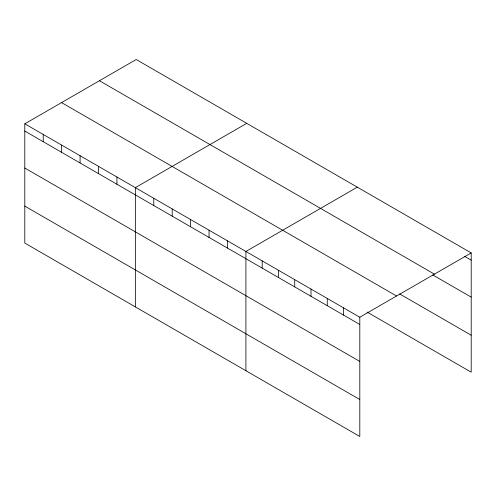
<?xml version="1.0" encoding="UTF-8"?>
<svg xmlns="http://www.w3.org/2000/svg" width="496" height="496" viewBox="0 0 496 496"><rect width="100%" height="100%" fill="white"/><g stroke="black" fill="none" stroke-linecap="round" stroke-linejoin="round"><path stroke-width="0.74" d="M359.805 361.441L359.805 317.235L24.8 123.82L24.8 243.077L359.805 436.486L359.805 361.441L24.8 168.026M367.059 312.052L471.2 372.18L471.2 252.923L136.195 59.514L24.8 123.82M246.748 123.337L135.352 187.649L135.352 306.9M357.3 187.166L245.904 251.478L245.904 370.729M359.805 317.235L471.2 252.923M464.69 256.407L471.2 260.164M99.436 80.736L434.44 274.152M432.797 274.958L471.2 297.129M399.602 293.88L471.2 335.215M61.56 102.598L396.564 296.013M24.8 131.062L359.805 324.477M24.8 206.113L359.805 399.528M343.536 307.842L343.536 315.084M327.261 298.449L327.261 305.691M310.992 289.056L310.992 296.292M294.723 279.657L294.723 286.899M278.448 270.264L278.448 277.506M262.179 260.871L262.179 268.113M227.478 240.839L227.478 248.081M209.052 230.2L209.052 237.441M190.631 219.561L190.631 226.802M172.205 208.928L172.205 216.163M153.779 198.288L153.779 205.53M116.926 177.01L116.926 184.252M98.499 166.377L98.499 173.612M80.079 155.738L80.079 162.979M61.653 145.099L61.653 152.34M43.226 134.459L43.226 141.701"/></g></svg>
